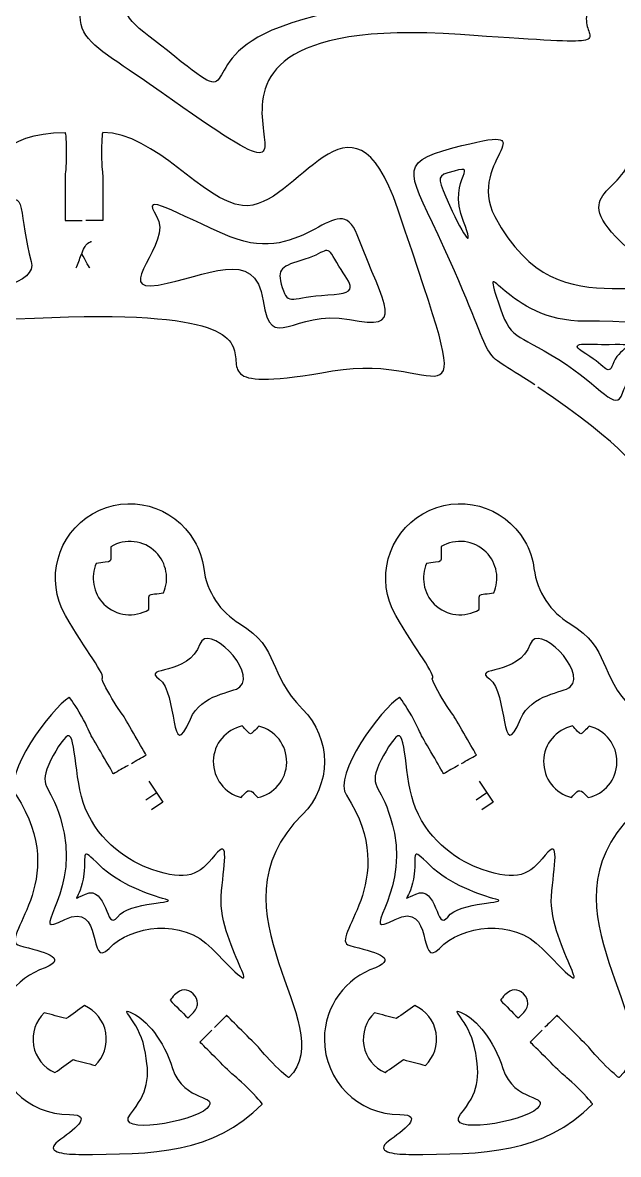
# Model space of a CAD drawing. Extents: x 0 to 300, y 0 to 300.
# Drawn here: x 59.6 to 106.9, y 59.5 to 149.5 of the extents above; entities that cross this region are included whole.
import ezdxf

# ---------------------------------------------------------------- set-up
doc = ezdxf.new("R2010")
doc.units = 0
doc.header["$MEASUREMENT"] = 0
doc.layers.add('DEFAULT', color=7, linetype='CONTINUOUS')

msp = doc.modelspace()

# ---------------------------------------------------------------- linework, layer by layer
at = {"layer": 'DEFAULT', "color": 250}
for points in [[(69.596, 89.161), (70.706, 87.472), (69.796, 86.875)], [(95.846, 89.162), (96.955, 87.473), (96.046, 86.876)], [(70.217, 88.217), (69.359, 87.654)], [(96.466, 88.217), (95.609, 87.654)]]:
    msp.add_lwpolyline(points, dxfattribs=at)
at = {"layer": 'DEFAULT', "color": 1}
for points, knots in [([(119.002, 163.65), (119.471, 160.115), (123.846, 159.593), (121.708, 158.944), (88.233, 148.766), (118.166, 146.882), (94.353, 148.516), (64.134, 150.586), (90.854, 129.501), (69.606, 144.61), (63.658, 148.837), (61.485, 148.449), (68.608, 158.055), (73.285, 164.366), (71.761, 145.108), (80.278, 158.57), (82.511, 162.101), (84.267, 163.974), (88.571, 163.974), (88.628, 163.974), (88.674, 163.188), (88.674, 162.221), (88.674, 161.254), (88.571, 160.644), (88.571, 160.471), (88.571, 159.305), (88.571, 158.138), (88.571, 156.972), (89.022, 156.972), (89.472, 156.972), (89.922, 156.972)], [0, 0, 0, 0, 1, 1, 1, 2, 2, 2, 3, 3, 3, 4, 4, 4, 5, 5, 5, 6, 6, 6, 7, 7, 7, 8, 8, 8, 17.92, 17.92, 17.92, 21.75, 21.75, 21.75, 21.75]), ([(115.114, 141.763), (115.114, 142.213), (115.114, 142.662), (115.114, 143.111), (113.948, 143.111), (112.781, 143.111), (111.615, 143.111), (111.442, 143.111), (110.835, 143.012), (109.865, 143.012), (108.898, 143.012), (108.115, 143.055), (108.115, 143.111), (108.115, 149.034), (104.344, 146.907), (117.471, 147.32), (129.423, 147.69), (125.818, 153.613), (130.097, 152.089), (132.284, 151.31), (136.15, 150.11), (141.499, 150.11), (141.552, 150.075), (141.597, 149.309), (141.597, 148.36), (141.597, 147.39), (141.499, 146.783), (141.499, 146.611), (141.499, 145.444), (141.499, 144.278), (141.499, 143.111), (142.498, 143.111), (143.498, 143.111), (144.497, 143.111), (144.497, 144.278), (144.497, 145.444), (144.497, 146.611), (144.497, 146.783), (144.398, 147.39), (144.398, 148.36), (144.398, 149.327), (144.441, 150.11), (144.497, 150.11), (145.884, 150.11), (146.96, 148.925), (150.001, 148.925), (153.041, 148.925), (154.117, 150.11), (155.504, 150.11), (155.56, 150.11), (155.603, 149.327), (155.603, 148.36), (155.603, 147.39), (155.504, 146.783), (155.504, 146.611), (155.504, 145.444), (155.504, 144.278), (155.504, 143.111), (156.503, 143.111), (157.503, 143.111), (158.502, 143.111), (158.502, 144.278), (158.502, 145.444), (158.502, 146.611), (158.502, 146.783), (158.404, 147.39), (158.404, 148.36), (158.404, 149.309), (158.45, 150.075), (158.502, 150.11), (163.851, 150.11), (167.717, 151.31), (169.904, 152.089), (174.183, 153.613), (170.578, 147.69), (182.53, 147.32), (195.657, 146.907), (191.886, 149.034), (191.886, 143.111), (191.886, 143.055), (191.103, 143.012), (190.136, 143.012), (189.166, 143.012), (188.559, 143.111), (188.386, 143.111), (187.22, 143.111), (186.053, 143.111), (184.887, 143.111), (184.887, 142.662), (184.887, 142.213), (184.887, 141.763)], [0, 0, 0, 0, 3.82, 3.82, 3.82, 13.74, 13.74, 13.74, 14.74, 14.74, 14.74, 15.74, 15.74, 15.74, 16.74, 16.74, 16.74, 17.74, 17.74, 17.74, 18.74, 18.74, 18.74, 19.74, 19.74, 19.74, 20.74, 20.74, 20.74, 30.66, 30.66, 30.66, 39.16, 39.16, 39.16, 49.08, 49.08, 49.08, 50.08, 50.08, 50.08, 51.08, 51.08, 51.08, 52.08, 52.08, 52.08, 53.08, 53.08, 53.08, 54.08, 54.08, 54.08, 55.08, 55.08, 55.08, 65, 65, 65, 73.5, 73.5, 73.5, 83.42, 83.42, 83.42, 84.42, 84.42, 84.42, 85.42, 85.42, 85.42, 86.42, 86.42, 86.42, 87.42, 87.42, 87.42, 88.42, 88.42, 88.42, 89.42, 89.42, 89.42, 90.42, 90.42, 90.42, 100.34, 100.34, 100.34, 104.16, 104.16, 104.16, 104.16]), ([(11.613, 144.695), (12.29, 149.482), (33.309, 152.181), (46.372, 151.849), (59.573, 151.518), (56.084, 148.695), (54.094, 147.341), (52.101, 145.986), (50.941, 143.217), (49.113, 145.002), (47.286, 146.787), (34.748, 151.027), (26.363, 143.721), (23.773, 141.467), (21.596, 137.742), (37.704, 134.637), (61.164, 130.118), (52.532, 140.723), (62.931, 140.723), (62.988, 140.723), (63.034, 139.936), (63.034, 138.969), (63.034, 138.003), (62.931, 137.392), (62.931, 137.22), (62.931, 136.053), (62.931, 134.887), (62.931, 133.72), (63.382, 133.72), (63.832, 133.72), (64.283, 133.72)], [0, 0, 0, 0, 1, 1, 1, 2, 2, 2, 3, 3, 3, 4, 4, 4, 5, 5, 5, 6, 6, 6, 7, 7, 7, 8, 8, 8, 17.92, 17.92, 17.92, 21.75, 21.75, 21.75, 21.75]), ([(11.585, 144.395), (11.115, 138.32), (2.264, 134.644), (7.2, 134.038), (41.638, 129.797), (24.828, 123.027), (50.15, 125.26), (93.232, 129.067), (65.415, 118.448), (84.176, 121.768), (93.461, 123.412), (95.969, 115.072), (89.383, 134.63), (85.65, 145.711), (81.431, 134.475), (77.046, 134.916), (73.896, 135.233), (70.11, 140.723), (65.934, 140.723), (65.877, 140.723), (65.831, 139.936), (65.831, 138.969), (65.831, 138.003), (65.934, 137.392), (65.934, 137.22), (65.934, 136.053), (65.934, 134.887), (65.934, 133.72), (65.483, 133.72), (65.033, 133.72), (64.582, 133.72)], [0, 0, 0, 0, 1, 1, 1, 2, 2, 2, 3, 3, 3, 4, 4, 4, 5, 5, 5, 6, 6, 6, 7, 7, 7, 8, 8, 8, 17.92, 17.92, 17.92, 21.75, 21.75, 21.75, 21.75]), ([(100.262, 120.653), (95.214, 124.015), (97.793, 121.098), (93.073, 131.536), (90.388, 137.47), (89.129, 138.278), (93.747, 139.495), (101.885, 141.64), (94.667, 138.56), (97.084, 134.059), (102.57, 123.842), (110.063, 131.829), (116.363, 125.525), (116.402, 125.486), (115.88, 124.897), (115.195, 124.213), (114.511, 123.532), (114.01, 123.172), (113.887, 123.049), (113.062, 122.224), (112.238, 121.4), (111.414, 120.576), (111.732, 120.257), (112.051, 119.938), (112.37, 119.62)], [0, 0, 0, 0, 1, 1, 1, 2, 2, 2, 3, 3, 3, 4, 4, 4, 5, 5, 5, 6, 6, 6, 15.913637, 15.913637, 15.913637, 19.746156, 19.746156, 19.746156, 19.746156]), ([(184.887, 141.46), (184.887, 141.011), (184.887, 140.562), (184.887, 140.112), (186.053, 140.112), (187.22, 140.112), (188.386, 140.112), (188.559, 140.112), (189.166, 140.211), (190.136, 140.211), (191.085, 140.211), (191.851, 140.165), (191.886, 140.112), (191.886, 135.639), (197.333, 136.451), (192.909, 132.027), (186.996, 126.114), (187.938, 136.26), (179.719, 133.272), (176.977, 132.277), (177.168, 125.814), (172.769, 126.587), (172.712, 126.608), (172.808, 127.381), (172.973, 128.326), (173.143, 129.279), (173.347, 129.864), (173.376, 130.037), (173.527, 130.898), (173.982, 133.484), (173.982, 133.484), (172.998, 133.657), (172.014, 133.829), (171.03, 134.002), (171.03, 134.002), (170.575, 131.416), (170.423, 130.556), (170.391, 130.383), (170.384, 129.765), (170.215, 128.813), (170.049, 127.867), (169.873, 127.109), (169.813, 127.109), (158.919, 129.028), (169.23, 134.281), (158.316, 135.943), (155.186, 136.419), (154.703, 134.898), (150.004, 134.898), (145.305, 134.898), (144.815, 136.419), (141.686, 135.943), (130.771, 134.281), (141.086, 129.028), (130.185, 127.109), (130.129, 127.109), (129.952, 127.867), (129.783, 128.813), (129.617, 129.765), (129.61, 130.383), (129.578, 130.556), (129.43, 131.416), (128.971, 134.002), (128.971, 134.002), (127.986, 133.828), (127.001, 133.654), (126.015, 133.48), (126.015, 133.48), (126.474, 130.894), (126.625, 130.034), (126.654, 129.861), (126.858, 129.279), (127.028, 128.326), (127.193, 127.381), (127.285, 126.608), (127.232, 126.587), (122.83, 125.811), (123.024, 132.277), (120.283, 133.272), (112.063, 136.26), (113.005, 126.114), (107.092, 132.027), (102.668, 136.451), (108.115, 135.639), (108.115, 140.112), (108.151, 140.165), (108.916, 140.211), (109.865, 140.211), (110.835, 140.211), (111.442, 140.112), (111.615, 140.112), (112.781, 140.112), (113.948, 140.112), (115.114, 140.112), (115.114, 140.562), (115.114, 141.011), (115.114, 141.46)], [0, 0, 0, 0, 3.82, 3.82, 3.82, 13.74, 13.74, 13.74, 14.74, 14.74, 14.74, 15.74, 15.74, 15.74, 16.74, 16.74, 16.74, 17.74, 17.74, 17.74, 18.74, 18.74, 18.74, 19.74, 19.74, 19.74, 20.74, 20.74, 20.74, 21.74, 21.74, 21.74, 30.238106, 30.238106, 30.238106, 31.238106, 31.238106, 31.238106, 32.238106, 32.238106, 32.238106, 33.238106, 33.238106, 33.238106, 34.238106, 34.238106, 34.238106, 35.238106, 35.238106, 35.238106, 36.238106, 36.238106, 36.238106, 37.238106, 37.238106, 37.238106, 38.238106, 38.238106, 38.238106, 39.238106, 39.238106, 39.238106, 40.238106, 40.238106, 40.238106, 48.747794, 48.747794, 48.747794, 49.747794, 49.747794, 49.747794, 50.747794, 50.747794, 50.747794, 51.747794, 51.747794, 51.747794, 52.747794, 52.747794, 52.747794, 53.747794, 53.747794, 53.747794, 54.747794, 54.747794, 54.747794, 55.747794, 55.747794, 55.747794, 56.747794, 56.747794, 56.747794, 66.667794, 66.667794, 66.667794, 70.487794, 70.487794, 70.487794, 70.487794]), ([(112.581, 119.404), (112.899, 119.087), (113.216, 118.769), (113.534, 118.452), (113.534, 118.452), (115.39, 120.307), (116.01, 120.925), (116.13, 121.048), (116.49, 121.553), (117.175, 122.237), (117.859, 122.918), (118.448, 123.444), (118.487, 123.405), (121.189, 120.699), (123.733, 121.394), (119.154, 116.815), (117.1, 114.762), (119.097, 109.583), (113.739, 110.246), (106.545, 111.135), (114.412, 111.149), (100.509, 120.487)], [0, 0, 0, 0, 3.818377, 3.818377, 3.818377, 4.818377, 4.818377, 4.818377, 5.818377, 5.818377, 5.818377, 6.818377, 6.818377, 6.818377, 7.818377, 7.818377, 7.818377, 8.818377, 8.818377, 8.818377, 9.818377, 9.818377, 9.818377, 9.818377]), ([(68.203, 90.562), (68.593, 90.787), (68.982, 91.011), (69.371, 91.236), (69.371, 91.236), (68.059, 93.511), (67.621, 94.266), (67.533, 94.418), (67.138, 94.894), (66.655, 95.73), (66.175, 96.563), (65.826, 97.258), (65.871, 97.3), (66.235, 97.512), (64.534, 99.607), (62.961, 102.334), (61.331, 105.16), (62.301, 108.786), (65.127, 110.416), (67.949, 112.05), (71.576, 111.08), (73.206, 108.254), (73.608, 107.559), (73.851, 106.814), (73.95, 106.063), (74.197, 104.172), (75.287, 102.599), (76.804, 101.678), (80.131, 99.657), (78.952, 97.737), (81.813, 94.876), (84.121, 92.569), (84.121, 88.816), (81.813, 86.509), (73.929, 78.8), (84.967, 69.826), (80.727, 65.582), (80.685, 65.543), (80.102, 66.065), (79.418, 66.749), (78.734, 67.434), (78.374, 67.931), (78.25, 68.055), (77.633, 68.676), (75.774, 70.531), (75.774, 70.531), (75.456, 70.214), (75.139, 69.896), (74.821, 69.579)], [0, 0, 0, 0, 3.821544, 3.821544, 3.821544, 4.821544, 4.821544, 4.821544, 5.821544, 5.821544, 5.821544, 6.821544, 6.821544, 6.821544, 7.821544, 7.821544, 7.821544, 8.821544, 8.821544, 8.821544, 9.821544, 9.821544, 9.821544, 10.821544, 10.821544, 10.821544, 11.821544, 11.821544, 11.821544, 12.821544, 12.821544, 12.821544, 13.821544, 13.821544, 13.821544, 14.821544, 14.821544, 14.821544, 15.821544, 15.821544, 15.821544, 16.821544, 16.821544, 16.821544, 17.821544, 17.821544, 17.821544, 21.639921, 21.639921, 21.639921, 21.639921]), ([(94.453, 90.563), (94.842, 90.787), (95.232, 91.012), (95.621, 91.237), (95.621, 91.237), (94.308, 93.512), (93.871, 94.267), (93.783, 94.419), (93.388, 94.895), (92.904, 95.731), (92.425, 96.563), (92.075, 97.258), (92.121, 97.301), (92.485, 97.512), (90.784, 99.608), (89.211, 102.335), (87.581, 105.161), (88.551, 108.787), (91.377, 110.417), (94.199, 112.05), (97.826, 111.08), (99.455, 108.255), (99.858, 107.56), (100.101, 106.815), (100.2, 106.064), (100.447, 104.173), (101.537, 102.6), (103.054, 101.679), (106.38, 99.657), (105.202, 97.738), (108.063, 94.877), (110.37, 92.57), (110.37, 88.816), (108.063, 86.509), (100.179, 78.801), (111.217, 69.826), (106.977, 65.583), (106.934, 65.544), (106.352, 66.066), (105.668, 66.75), (104.983, 67.435), (104.624, 67.932), (104.5, 68.056), (103.883, 68.676), (102.024, 70.532), (102.024, 70.532), (101.706, 70.215), (101.389, 69.897), (101.071, 69.58)], [0, 0, 0, 0, 3.821544, 3.821544, 3.821544, 4.821544, 4.821544, 4.821544, 5.821544, 5.821544, 5.821544, 6.821544, 6.821544, 6.821544, 7.821544, 7.821544, 7.821544, 8.821544, 8.821544, 8.821544, 9.821544, 9.821544, 9.821544, 10.821544, 10.821544, 10.821544, 11.821544, 11.821544, 11.821544, 12.821544, 12.821544, 12.821544, 13.821544, 13.821544, 13.821544, 14.821544, 14.821544, 14.821544, 15.821544, 15.821544, 15.821544, 16.821544, 16.821544, 16.821544, 17.821544, 17.821544, 17.821544, 21.639921, 21.639921, 21.639921, 21.639921]), ([(70.759, 104.123), (70.524, 104.094), (70.288, 104.065), (70.053, 104.035), (69.584, 103.975), (69.584, 103.975), (69.584, 103.541), (69.584, 103.293), (69.584, 103.045), (69.584, 102.797), (68.469, 102.123), (66.991, 102.268), (66.025, 103.234), (65.15, 104.109), (64.949, 105.397), (65.414, 106.462), (65.649, 106.494), (65.885, 106.526), (66.12, 106.558), (66.585, 106.614), (66.585, 106.614), (66.585, 107.041), (66.585, 107.293), (66.585, 107.544), (66.585, 107.796), (67.707, 108.473), (69.182, 108.325), (70.149, 107.358), (71.023, 106.484), (71.224, 105.192), (70.759, 104.123)], [0, 0, 0, 0, 2.015564, 2.015564, 2.015564, 3.015564, 3.015564, 3.015564, 5.125564, 5.125564, 5.125564, 6.125564, 6.125564, 6.125564, 7.125564, 7.125564, 7.125564, 9.143707, 9.143707, 9.143707, 10.143707, 10.143707, 10.143707, 12.283707, 12.283707, 12.283707, 13.283707, 13.283707, 13.283707, 14.283707, 14.283707, 14.283707, 14.283707]), ([(97.009, 104.124), (96.773, 104.095), (96.538, 104.065), (96.303, 104.036), (95.834, 103.976), (95.834, 103.976), (95.834, 103.542), (95.834, 103.294), (95.834, 103.046), (95.834, 102.798), (94.719, 102.124), (93.241, 102.269), (92.274, 103.235), (91.399, 104.11), (91.198, 105.398), (91.664, 106.463), (91.899, 106.495), (92.134, 106.527), (92.37, 106.558), (92.835, 106.615), (92.835, 106.615), (92.835, 107.042), (92.835, 107.293), (92.835, 107.545), (92.835, 107.797), (93.957, 108.474), (95.432, 108.326), (96.398, 107.359), (97.273, 106.484), (97.474, 105.193), (97.009, 104.124)], [0, 0, 0, 0, 2.015564, 2.015564, 2.015564, 3.015564, 3.015564, 3.015564, 5.125564, 5.125564, 5.125564, 6.125564, 6.125564, 6.125564, 7.125564, 7.125564, 7.125564, 9.143707, 9.143707, 9.143707, 10.143707, 10.143707, 10.143707, 12.283707, 12.283707, 12.283707, 13.283707, 13.283707, 13.283707, 14.283707, 14.283707, 14.283707, 14.283707]), ([(67.942, 90.41), (67.552, 90.186), (67.161, 89.961), (66.771, 89.736), (66.771, 89.736), (65.459, 92.008), (65.018, 92.767), (64.933, 92.919), (64.714, 93.497), (64.235, 94.333), (63.748, 95.169), (63.317, 95.825), (63.271, 95.801), (61.832, 94.972), (57.916, 89.599), (59.042, 88.033), (63.568, 81.175), (57.454, 76.578), (59.32, 76.08), (61.183, 75.583), (63.261, 75.128), (61.349, 74.317), (58.996, 73.509), (57.295, 71.269), (57.295, 68.64), (57.295, 65.328), (59.984, 62.64), (63.296, 62.64), (65.339, 62.64), (63.501, 61.345), (62.386, 60.516), (61.271, 59.687), (62.739, 59.479), (64.016, 59.479), (70.006, 59.479), (74.684, 59.539), (78.603, 63.462), (78.642, 63.5), (78.12, 64.086), (77.435, 64.767), (76.755, 65.451), (76.254, 65.811), (76.13, 65.935), (75.509, 66.552), (73.654, 68.411), (73.654, 68.411), (73.972, 68.729), (74.291, 69.046), (74.61, 69.364)], [0, 0, 0, 0, 3.830209, 3.830209, 3.830209, 4.830209, 4.830209, 4.830209, 5.830209, 5.830209, 5.830209, 6.830209, 6.830209, 6.830209, 7.830209, 7.830209, 7.830209, 8.830209, 8.830209, 8.830209, 9.830209, 9.830209, 9.830209, 10.830209, 10.830209, 10.830209, 11.830209, 11.830209, 11.830209, 12.830209, 12.830209, 12.830209, 13.830209, 13.830209, 13.830209, 14.830209, 14.830209, 14.830209, 15.830209, 15.830209, 15.830209, 16.830209, 16.830209, 16.830209, 17.830209, 17.830209, 17.830209, 21.655663, 21.655663, 21.655663, 21.655663]), ([(94.192, 90.411), (93.802, 90.186), (93.411, 89.962), (93.021, 89.737), (93.021, 89.737), (91.708, 92.009), (91.267, 92.768), (91.183, 92.919), (90.964, 93.498), (90.484, 94.334), (89.997, 95.17), (89.567, 95.826), (89.521, 95.801), (88.082, 94.972), (84.166, 89.6), (85.291, 88.033), (89.818, 81.175), (83.704, 76.579), (85.57, 76.081), (87.433, 75.584), (89.511, 75.129), (87.599, 74.317), (85.246, 73.509), (83.545, 71.269), (83.545, 68.641), (83.545, 65.329), (86.233, 62.64), (89.546, 62.64), (91.589, 62.64), (89.751, 61.346), (88.636, 60.517), (87.521, 59.688), (88.989, 59.479), (90.266, 59.479), (96.256, 59.479), (100.934, 59.539), (104.853, 63.462), (104.892, 63.501), (104.37, 64.087), (103.685, 64.768), (103.004, 65.452), (102.503, 65.812), (102.38, 65.935), (101.759, 66.553), (99.903, 68.412), (99.903, 68.412), (100.222, 68.729), (100.541, 69.047), (100.86, 69.364)], [0, 0, 0, 0, 3.830209, 3.830209, 3.830209, 4.830209, 4.830209, 4.830209, 5.830209, 5.830209, 5.830209, 6.830209, 6.830209, 6.830209, 7.830209, 7.830209, 7.830209, 8.830209, 8.830209, 8.830209, 9.830209, 9.830209, 9.830209, 10.830209, 10.830209, 10.830209, 11.830209, 11.830209, 11.830209, 12.830209, 12.830209, 12.830209, 13.830209, 13.830209, 13.830209, 14.830209, 14.830209, 14.830209, 15.830209, 15.830209, 15.830209, 16.830209, 16.830209, 16.830209, 17.830209, 17.830209, 17.830209, 21.655663, 21.655663, 21.655663, 21.655663]), ([(78.248, 87.846), (78.114, 87.99), (77.98, 88.133), (77.846, 88.277), (77.712, 88.418), (77.49, 88.428), (77.359, 88.301), (77.215, 88.156), (77.07, 88.01), (76.925, 87.864), (75.634, 88.185), (74.692, 89.36), (74.717, 90.746), (74.738, 92.125), (75.722, 93.261), (77.017, 93.54), (77.143, 93.405), (77.269, 93.27), (77.395, 93.134), (77.677, 92.856), (77.677, 92.856), (77.938, 93.12), (78.072, 93.253), (78.206, 93.386), (78.34, 93.519), (79.628, 93.198), (80.577, 92.027), (80.548, 90.64), (80.527, 89.261), (79.543, 88.125), (78.248, 87.846)], [0, 0, 0, 0, 1.669731, 1.669731, 1.669731, 2.669731, 2.669731, 2.669731, 4.416299, 4.416299, 4.416299, 5.416299, 5.416299, 5.416299, 6.416299, 6.416299, 6.416299, 7.987095, 7.987095, 7.987095, 8.987095, 8.987095, 8.987095, 10.592243, 10.592243, 10.592243, 11.592243, 11.592243, 11.592243, 12.592243, 12.592243, 12.592243, 12.592243]), ([(104.498, 87.847), (104.364, 87.991), (104.23, 88.134), (104.096, 88.277), (103.962, 88.419), (103.74, 88.429), (103.609, 88.302), (103.464, 88.156), (103.32, 88.011), (103.175, 87.865), (101.884, 88.186), (100.942, 89.36), (100.967, 90.747), (100.988, 92.126), (101.972, 93.262), (103.267, 93.541), (103.393, 93.406), (103.519, 93.27), (103.644, 93.135), (103.927, 92.857), (103.927, 92.857), (104.188, 93.121), (104.322, 93.254), (104.456, 93.387), (104.59, 93.52), (105.877, 93.199), (106.826, 92.027), (106.798, 90.641), (106.777, 89.262), (105.793, 88.126), (104.498, 87.847)], [0, 0, 0, 0, 1.669731, 1.669731, 1.669731, 2.669731, 2.669731, 2.669731, 4.416299, 4.416299, 4.416299, 5.416299, 5.416299, 5.416299, 6.416299, 6.416299, 6.416299, 7.987095, 7.987095, 7.987095, 8.987095, 8.987095, 8.987095, 10.592243, 10.592243, 10.592243, 11.592243, 11.592243, 11.592243, 12.592243, 12.592243, 12.592243, 12.592243]), ([(65.33, 66.553), (64.747, 66.705), (64.165, 66.858), (63.583, 67.011), (63.093, 66.667), (62.603, 66.322), (62.112, 65.978), (61.259, 66.362), (60.602, 67.145), (60.429, 68.137), (60.257, 69.124), (60.602, 70.087), (61.28, 70.737), (61.857, 70.581), (62.434, 70.426), (63.012, 70.271), (63.505, 70.615), (63.997, 70.96), (64.49, 71.305), (65.34, 70.916), (65.996, 70.137), (66.173, 69.146), (66.342, 68.158), (65.996, 67.202), (65.33, 66.553)], [0, 0, 0, 0, 5.117861, 5.117861, 5.117861, 10.214311, 10.214311, 10.214311, 11.214311, 11.214311, 11.214311, 12.214311, 12.214311, 12.214311, 17.298649, 17.298649, 17.298649, 22.411476, 22.411476, 22.411476, 23.411476, 23.411476, 23.411476, 24.411476, 24.411476, 24.411476, 24.411476]), ([(91.579, 66.553), (90.997, 66.706), (90.415, 66.859), (89.833, 67.012), (89.343, 66.667), (88.852, 66.323), (88.362, 65.978), (87.508, 66.363), (86.852, 67.146), (86.679, 68.137), (86.506, 69.125), (86.852, 70.088), (87.529, 70.737), (88.107, 70.582), (88.684, 70.427), (89.262, 70.272), (89.754, 70.616), (90.247, 70.961), (90.74, 71.305), (91.59, 70.917), (92.246, 70.138), (92.422, 69.146), (92.592, 68.159), (92.246, 67.203), (91.579, 66.553)], [0, 0, 0, 0, 5.117861, 5.117861, 5.117861, 10.214311, 10.214311, 10.214311, 11.214311, 11.214311, 11.214311, 12.214311, 12.214311, 12.214311, 17.298649, 17.298649, 17.298649, 22.411476, 22.411476, 22.411476, 23.411476, 23.411476, 23.411476, 24.411476, 24.411476, 24.411476, 24.411476])]:
    msp.add_open_spline(points, degree=3, knots=knots, dxfattribs=at)
at = {"layer": 'DEFAULT', "color": 5}
for points, knots in [([(79.654, 153.471), (77.478, 151.049), (75.02, 148.403), (72.305, 151.728), (69.942, 154.623), (70.502, 157.082), (68.323, 152.724), (66.904, 149.885), (68.115, 149.637), (71.063, 147.246), (77.662, 141.892), (72.681, 146.374), (80.027, 149.113), (85.271, 151.069), (86.875, 149.697), (85.63, 154.51), (84.385, 159.323), (87.956, 162.113), (84.759, 160.382), (83.264, 159.572), (81.247, 155.245), (79.654, 153.471)], [0, 0, 0, 0, 1, 1, 1, 2, 2, 2, 3, 3, 3, 4, 4, 4, 5, 5, 5, 6, 6, 6, 7, 7, 7, 7]), ([(20.44, 146.742), (12.735, 144.868), (18.486, 142.553), (12.482, 138.307), (6.797, 134.286), (13.022, 137.359), (22.651, 134.132), (33.473, 130.504), (33.883, 127.873), (40.497, 127.169), (44.647, 126.727), (61.248, 127.101), (60.252, 130.463), (59.256, 133.824), (59.879, 137.062), (57.887, 134.447), (55.895, 131.832), (50.79, 129.853), (40.206, 131.652), (29.623, 133.451), (20.08, 137.159), (20.721, 141.295), (21.53, 146.524), (30.892, 149.284), (20.44, 146.742)], [0, 0, 0, 0, 1, 1, 1, 2, 2, 2, 3, 3, 3, 4, 4, 4, 5, 5, 5, 6, 6, 6, 7, 7, 7, 8, 8, 8, 8]), ([(86.15, 132.579), (88.437, 126.666), (90.01, 124.984), (85.528, 125.856), (81.045, 126.727), (79.302, 122.992), (78.68, 127.35), (78.057, 131.708), (74.073, 129.227), (70.338, 128.6), (66.602, 127.972), (71.583, 131.957), (70.213, 134.073), (68.844, 136.19), (71.646, 134.281), (76.065, 132.442), (82.042, 129.954), (84.634, 136.503), (86.15, 132.579)], [0, 0, 0, 0, 1, 1, 1, 2, 2, 2, 3, 3, 3, 4, 4, 4, 5, 5, 5, 6, 6, 6, 6]), ([(97.353, 127.252), (95.94, 131.656), (97.978, 125.647), (104.274, 125.722), (110.571, 125.797), (113.435, 124.787), (111.029, 123.555), (108.622, 122.322), (107.794, 121.611), (107.239, 120), (106.685, 118.39), (105.629, 120.502), (102.166, 122.674), (98.703, 124.846), (98.35, 124.142), (97.353, 127.252)], [0, 0, 0, 0, 1, 1, 1, 2, 2, 2, 3, 3, 3, 4, 4, 4, 5, 5, 5, 5]), ([(64.539, 87.003), (65.691, 84.232), (68.048, 82.754), (69.821, 82.132), (72.655, 81.137), (73.597, 81.711), (74.842, 83.268), (76.087, 84.824), (75.515, 82.374), (75.34, 79.991), (75.05, 76.025), (80.008, 70.22), (74.593, 75.859), (72.24, 78.31), (68.181, 77.659), (66.438, 75.857), (64.695, 74.054), (66.042, 79.744), (62.909, 78.144), (59.777, 76.544), (63.903, 79.896), (62.858, 85.011), (62.111, 88.669), (60.885, 88.465), (61.489, 90.116), (61.831, 91.051), (62.524, 92.161), (62.983, 92.637), (63.854, 93.54), (63.587, 89.292), (64.539, 87.003)], [1, 1, 1, 1, 2, 2, 2, 3, 3, 3, 4, 4, 4, 5, 5, 5, 6, 6, 6, 7, 7, 7, 8, 8, 8, 9, 9, 9, 10, 10, 10, 11, 11, 11, 11]), ([(90.789, 87.004), (91.941, 84.233), (94.298, 82.755), (96.071, 82.132), (98.905, 81.138), (99.847, 81.712), (101.092, 83.268), (102.337, 84.825), (101.765, 82.375), (101.59, 79.992), (101.3, 76.026), (106.257, 70.221), (100.843, 75.86), (98.49, 78.311), (94.431, 77.66), (92.687, 75.857), (90.944, 74.054), (92.291, 79.745), (89.159, 78.145), (86.026, 76.545), (90.152, 79.897), (89.108, 85.011), (88.361, 88.669), (87.134, 88.466), (87.738, 90.116), (88.081, 91.052), (88.774, 92.162), (89.232, 92.638), (90.104, 93.541), (89.837, 89.293), (90.789, 87.004)], [1, 1, 1, 1, 2, 2, 2, 3, 3, 3, 4, 4, 4, 5, 5, 5, 6, 6, 6, 7, 7, 7, 8, 8, 8, 9, 9, 9, 10, 10, 10, 11, 11, 11, 11])]:
    msp.add_open_spline(points, degree=3, knots=knots, dxfattribs=at)
at = {"layer": 'DEFAULT', "color": 3}
for points, knots in [([(93.362, 137.524), (96.33, 138.397), (93.193, 137.241), (94.594, 133.65), (95.517, 131.286), (94.666, 132.286), (93.494, 134.956), (92.654, 136.869), (92.364, 137.23), (93.362, 137.524)], [0, 0, 0, 0, 1, 1, 1, 2, 2, 2, 3, 3, 3, 3]), ([(84.532, 130.389), (85.397, 128.814), (86.731, 127.933), (83.826, 127.808), (80.921, 127.682), (80.683, 126.84), (80.2, 128.402), (79.717, 129.964), (80.132, 130.061), (82, 130.656), (83.868, 131.251), (83.671, 131.957), (84.532, 130.389)], [0, 0, 0, 0, 1, 1, 1, 2, 2, 2, 3, 3, 3, 4, 4, 4, 4]), ([(106.186, 123.877), (104.542, 123.843), (102.573, 124.197), (104.321, 123.127), (106.069, 122.058), (106.08, 121.248), (106.559, 122.489), (107.037, 123.731), (108.945, 123.936), (106.186, 123.877)], [0, 0, 0, 0, 1, 1, 1, 2, 2, 2, 3, 3, 3, 3]), ([(73.651, 100.056), (74.239, 101.799), (78.179, 97.943), (76.834, 96.652), (76.299, 96.138), (73.765, 96.149), (72.891, 94.079), (71.281, 90.261), (71.893, 96.237), (70.421, 97.275), (68.948, 98.312), (72.783, 97.48), (73.651, 100.056)], [0, 0, 0, 0, 1, 1, 1, 2, 2, 2, 3, 3, 3, 4, 4, 4, 4]), ([(99.901, 100.056), (100.489, 101.799), (104.429, 97.944), (103.084, 96.653), (102.548, 96.138), (100.015, 96.15), (99.141, 94.08), (97.531, 90.261), (98.143, 96.238), (96.671, 97.276), (95.198, 98.313), (99.033, 97.481), (99.901, 100.056)], [0, 0, 0, 0, 1, 1, 1, 2, 2, 2, 3, 3, 3, 4, 4, 4, 4]), ([(64.425, 81.753), (64.635, 83.343), (64.093, 84.026), (65.67, 82.474), (67.247, 80.922), (69.704, 80.092), (70.924, 79.76), (72.144, 79.428), (68.019, 79.594), (67.093, 78.349), (66.168, 77.104), (66.318, 80.928), (64.549, 80.175), (63.18, 79.593), (64.134, 79.553), (64.425, 81.753)], [0, 0, 0, 0, 1, 1, 1, 2, 2, 2, 3, 3, 3, 4, 4, 4, 5, 5, 5, 5]), ([(90.675, 81.753), (90.885, 83.343), (90.343, 84.026), (91.92, 82.475), (93.497, 80.923), (95.954, 80.093), (97.174, 79.761), (98.394, 79.429), (94.269, 79.595), (93.343, 78.35), (92.418, 77.105), (92.567, 80.929), (90.799, 80.176), (89.43, 79.594), (90.384, 79.554), (90.675, 81.753)], [0, 0, 0, 0, 1, 1, 1, 2, 2, 2, 3, 3, 3, 4, 4, 4, 5, 5, 5, 5]), ([(69.232, 67.974), (69.761, 65.508), (69.491, 64.383), (68.122, 62.681), (66.752, 60.979), (73.125, 62.038), (74.196, 63.118), (75.329, 64.259), (72.373, 63.533), (71.48, 66.313), (70.753, 68.579), (69.394, 70.178), (68.326, 70.689), (67.002, 71.322), (68.768, 70.135), (69.232, 67.974)], [0, 0, 0, 0, 1, 1, 1, 2, 2, 2, 3, 3, 3, 4, 4, 4, 5, 5, 5, 5]), ([(95.482, 67.974), (96.01, 65.509), (95.741, 64.383), (94.371, 62.682), (93.002, 60.98), (99.375, 62.039), (100.446, 63.118), (101.579, 64.26), (98.623, 63.534), (97.73, 66.314), (97.003, 68.58), (95.644, 70.178), (94.576, 70.69), (93.252, 71.323), (95.018, 70.136), (95.482, 67.974)], [0, 0, 0, 0, 1, 1, 1, 2, 2, 2, 3, 3, 3, 4, 4, 4, 5, 5, 5, 5])]:
    msp.add_open_spline(points, degree=3, knots=knots, dxfattribs=at)
at = {"layer": 'DEFAULT', "color": 250}
for points, knots in [([(63.822, 129.954), (63.954, 130.299), (64.085, 130.644), (64.217, 130.989), (64.406, 131.487), (64.535, 131.742), (64.715, 131.898), (64.844, 132.011), (64.973, 132.056), (65.039, 132.068)], [0, 0, 0, 0, 3.140282, 3.140282, 3.140282, 4.140282, 4.140282, 4.140282, 5.140282, 5.140282, 5.140282, 5.140282]), ([(71.281, 71.732), (71.376, 71.862), (71.497, 72.008), (71.644, 72.154), (71.909, 72.419), (72.159, 72.547), (72.4, 72.555), (72.644, 72.566), (72.884, 72.475), (73.115, 72.243), (73.348, 72.01), (73.467, 71.747), (73.465, 71.482), (73.465, 71.215), (73.316, 70.922), (73.038, 70.645), (72.907, 70.514), (72.79, 70.41), (72.686, 70.327), (72.218, 70.795), (71.749, 71.264), (71.281, 71.732)], [0, 0, 0, 0, 1, 1, 1, 2, 2, 2, 3, 3, 3, 4, 4, 4, 5, 5, 5, 6, 6, 6, 11.634227, 11.634227, 11.634227, 11.634227]), ([(97.531, 71.733), (97.626, 71.862), (97.747, 72.009), (97.893, 72.155), (98.158, 72.42), (98.408, 72.547), (98.65, 72.556), (98.894, 72.566), (99.133, 72.475), (99.365, 72.244), (99.598, 72.011), (99.717, 71.748), (99.714, 71.483), (99.714, 71.216), (99.566, 70.923), (99.288, 70.646), (99.157, 70.514), (99.04, 70.41), (98.936, 70.328), (98.468, 70.796), (97.999, 71.265), (97.531, 71.733)], [0, 0, 0, 0, 1, 1, 1, 2, 2, 2, 3, 3, 3, 4, 4, 4, 5, 5, 5, 6, 6, 6, 11.634227, 11.634227, 11.634227, 11.634227])]:
    msp.add_open_spline(points, degree=3, knots=knots, dxfattribs=at)
msp.add_open_spline([(64.898, 129.954), (64.898, 129.954), (64.288, 131.022), (64.264, 131.109)], degree=3, dxfattribs=at)

doc.saveas('drawing.dxf')
